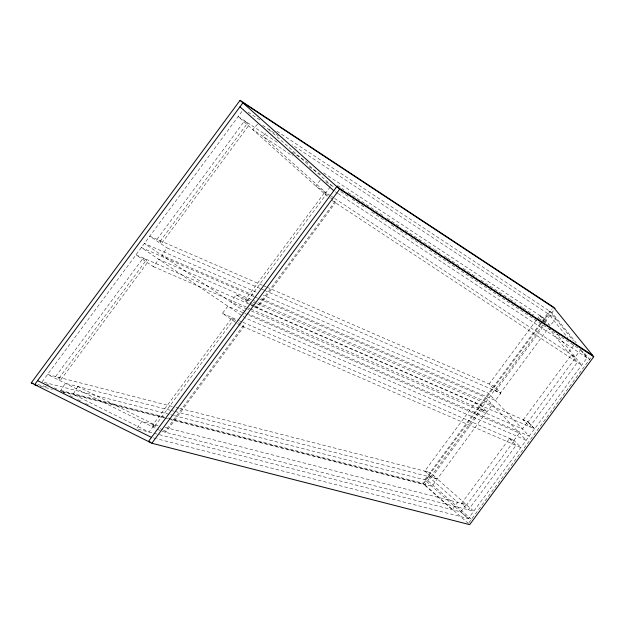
<?xml version="1.0" encoding="UTF-8"?>
<svg xmlns="http://www.w3.org/2000/svg" width="625" height="625" viewBox="0 0 625 625"><rect width="100%" height="100%" fill="white"/><g stroke="black" fill="none" stroke-linecap="round" stroke-linejoin="round"><path stroke-width="0.47" stroke-dasharray="3.12 2.34" d="M42.133 381.812L243.602 109.219M59.008 378.227L146.312 260.094L143.219 258L55.617 376.539L59.008 378.227L60.117 380.727L147.422 262.602L146.312 260.094M160.102 241.438L247.406 123.312L244.617 120.812L157.008 239.344L160.102 241.438L161.211 243.945L248.516 125.812L247.406 123.312M253.992 306.234L135.969 254.844L153.344 266.609L158.727 259.328L255.328 301.398M260.156 288.461L167.133 247.953L161.75 255.234L253.883 295.352M136.992 428.078L141.875 421.469L158.891 425.828M320.203 180.172L315.867 186.047L330.5 195.703M243.016 322.359L514.008 440.367L520.805 447.531L239.812 325.164L222.445 313.398L227.82 306.125L243.922 313.133M249.641 300.594L236.227 294.75L230.852 302.031L246.945 309.039M231.836 318.008L232.945 320.516L153.898 427.461L152.789 424.961L231.836 318.008L235.617 320.57M324.664 192.406L325.773 194.914L246.727 301.859L245.617 299.359L324.664 192.406L329.453 196.688M330.273 186.812L325.93 192.688L262.852 136.266L266.438 132.164M243.187 325.695L243.703 326.859L165.758 432.328L165.242 431.164L243.187 325.695L241.672 324.672M334.922 201.578L335.438 202.742L257.484 308.203L256.977 307.047L334.922 201.578L330.133 197.297M172.234 406.43L47.555 374.469L161.438 431.219L473.734 511.219L437.102 478.75L431.773 477.32L424.766 471.102L475.367 402.641L481.891 409.508L486.719 411.617L431.969 486.266L167.328 418.375M536.297 320.188L489.148 383.984L495.68 390.859L500.508 392.961L548.391 328.172M536.875 319.414L539.75 315.523L544.078 318.305L550.117 325.828L555.734 318.812L292.109 144.797M540.18 323.57L424.711 479.812L468.305 518.562L587.086 357.844L581.625 351.047M542.352 320.641L549.469 311.008L573.328 340.727M168.18 417.969L423.164 483.289L541.242 323.516M541.828 322.734L552.242 308.633M542.836 324.961L424.758 484.742L171.547 419.875M544.984 322.062L554.992 308.516M431.773 477.32L481.891 409.508M495.68 390.859L543.492 326.164M250.844 309.062L486.984 411.898L492.367 404.617L256.219 301.789M266.883 287.195L493.977 386.086L500.773 393.242L495.391 400.523L259.25 297.688M573.773 345.281L568.352 352.625L549.25 328.773M461.383 503.609L509.469 438.539L514.25 440.625L466.695 504.969L461.383 503.609L468.422 509.859L516.023 445.445L509.469 438.539M523.25 419.891L571.336 354.828L575.586 357.633L528.031 421.969L523.25 419.891L529.812 426.797L577.414 362.383L571.336 354.828M138.242 429.273L460.805 511.898L466.234 504.555L164.57 427.281M429.406 250.039L580.617 349.789L575.188 357.133L581.664 365.188L331.977 200.461L329.914 198.609M514.008 440.367L519.391 433.094L248.391 315.078M236.227 294.75L253.602 306.516L534.594 428.875L527.797 421.719L522.414 429L247.844 309.43M468.867 522.797L591.602 356.727M543.281 321.312L548.891 314.297L567.711 337.727M257.555 124.141L252.766 129.617L292.688 155.953M176.016 407.398L178.852 408.125M179.797 408.367L430.094 472.523L437.102 478.75L174.75 411.398M170.031 410.188L65.273 383.305L60.531 390.977L64.891 393.156M170.977 410.43L173.805 411.156M44.211 382.344L168.93 414.297M170.602 414.719L173.438 415.445M174.383 415.688L427.805 480.609L471.406 519.352L156.953 438.805M37.859 384.586L47.305 387.008M60.523 390.391L164.406 417.008M61.43 391.211L166.383 418.133M40.219 386.234L52.5 389.383M62.891 392.039L163.984 417.938M164.93 418.18L167.766 418.906M153.367 437.883L156.195 438.609M424.766 471.102L430.094 472.523M262.414 285.25L149.758 236.188L167.133 247.953M263.305 285.633L265.992 286.805M261.047 288.852L263.734 290.023M264.625 290.414L500.773 393.242M256.141 292.133L144.375 243.469L248.219 313.789L529.211 436.156L488.602 393.367L263.289 295.25M254.008 296.617L141.352 247.562L245.195 317.891L526.188 440.25L485.57 397.461L258.477 298.57M254.898 297.008L257.586 298.18M253.219 302.148L255.906 303.32M256.797 303.711L527.797 421.719M254.883 306.625L480.195 404.742L486.984 411.898M153.344 266.609L249.945 308.672M244.812 313.523L247.5 314.695M222.445 313.398L238.539 320.414M239.438 320.805L242.117 321.969M152.789 424.961L156.938 427.023M160.258 428.68L162.75 429.922M163.578 430.336L165.242 431.164M46.477 383.977L49.086 385.281M54.305 387.875L56.914 389.18M69.953 395.672L72.742 397.07M77.773 399.57L80.602 400.984M85.594 403.469L88.453 404.898M248.117 112.203L261.156 120.797M276.953 131.227L551.945 312.648L576.219 342.859M262.633 125.336L278.281 135.664M277.227 142.312L238.172 116.562L327.148 196.141M291.867 151.977L309.766 163.773M323.594 172.898L544.078 318.305M308.977 166.711L322.016 175.312M337.492 185.523L344.008 189.82M348.086 192.508L383.117 215.625M387.188 218.312L401.039 227.453M405.109 230.141L423.031 241.969M423.844 242.508L433.625 248.961M434.438 249.492L440.141 253.258M444.211 255.945L446.656 257.555M447.469 258.094L458.875 265.625M462.953 268.312L476.797 277.445M480.875 280.133L509.383 298.953M510.203 299.492L515.906 303.25M519.977 305.938L522.422 307.555M523.234 308.094L533.828 315.078M538.711 318.305L548.492 324.758M325.938 181.773L335.922 188.359M340.805 191.578L348.117 196.406M352.18 199.086L366 208.203M371.695 211.961L386.328 221.609M391.203 224.828L406.648 235.023M410.711 237.703L425.344 247.352M335.414 191.805L337.852 193.414M338.219 193.656L589.562 359.477L583.5 351.93M331.312 196.242L333.75 197.852M334.562 198.383L575.188 357.133L556.688 334.031M245.617 299.359L250.914 302.945M251.672 303.461L254.703 305.508M255.461 306.023L256.977 307.047M238.648 322.625L240.914 324.164M460.805 511.898L468.305 518.562M468.352 523.484L423.164 483.289M268.836 129.43L331.359 185.344M528.031 421.969L534.594 428.875M580.617 349.789L587.086 357.844M539.75 315.523L545.797 323.047M77.883 386.539L73.141 394.219L149.039 432.039L154.461 424.695L77.883 386.539M428.547 476.555L423.414 484.078L452.25 509.711L457.68 502.367L428.547 476.555"/><path stroke-width="0.94" d="M31.25 382.898L240.07 100.352L553.398 307.07L593.75 356.758L469.664 524.648L151.852 443.234L31.25 382.898L33.141 383.383M151.852 443.234L339.656 189.125L240.07 100.352M37.383 385.508L34.547 384.781L243.023 102.695L554.992 308.516M150.312 442.016L148.422 441.531L336.836 186.602L592.617 355.352M37.602 380.648L151.477 437.398M339.656 189.125L593.75 356.758M239.977 106.828L333.781 190.727"/></g></svg>
